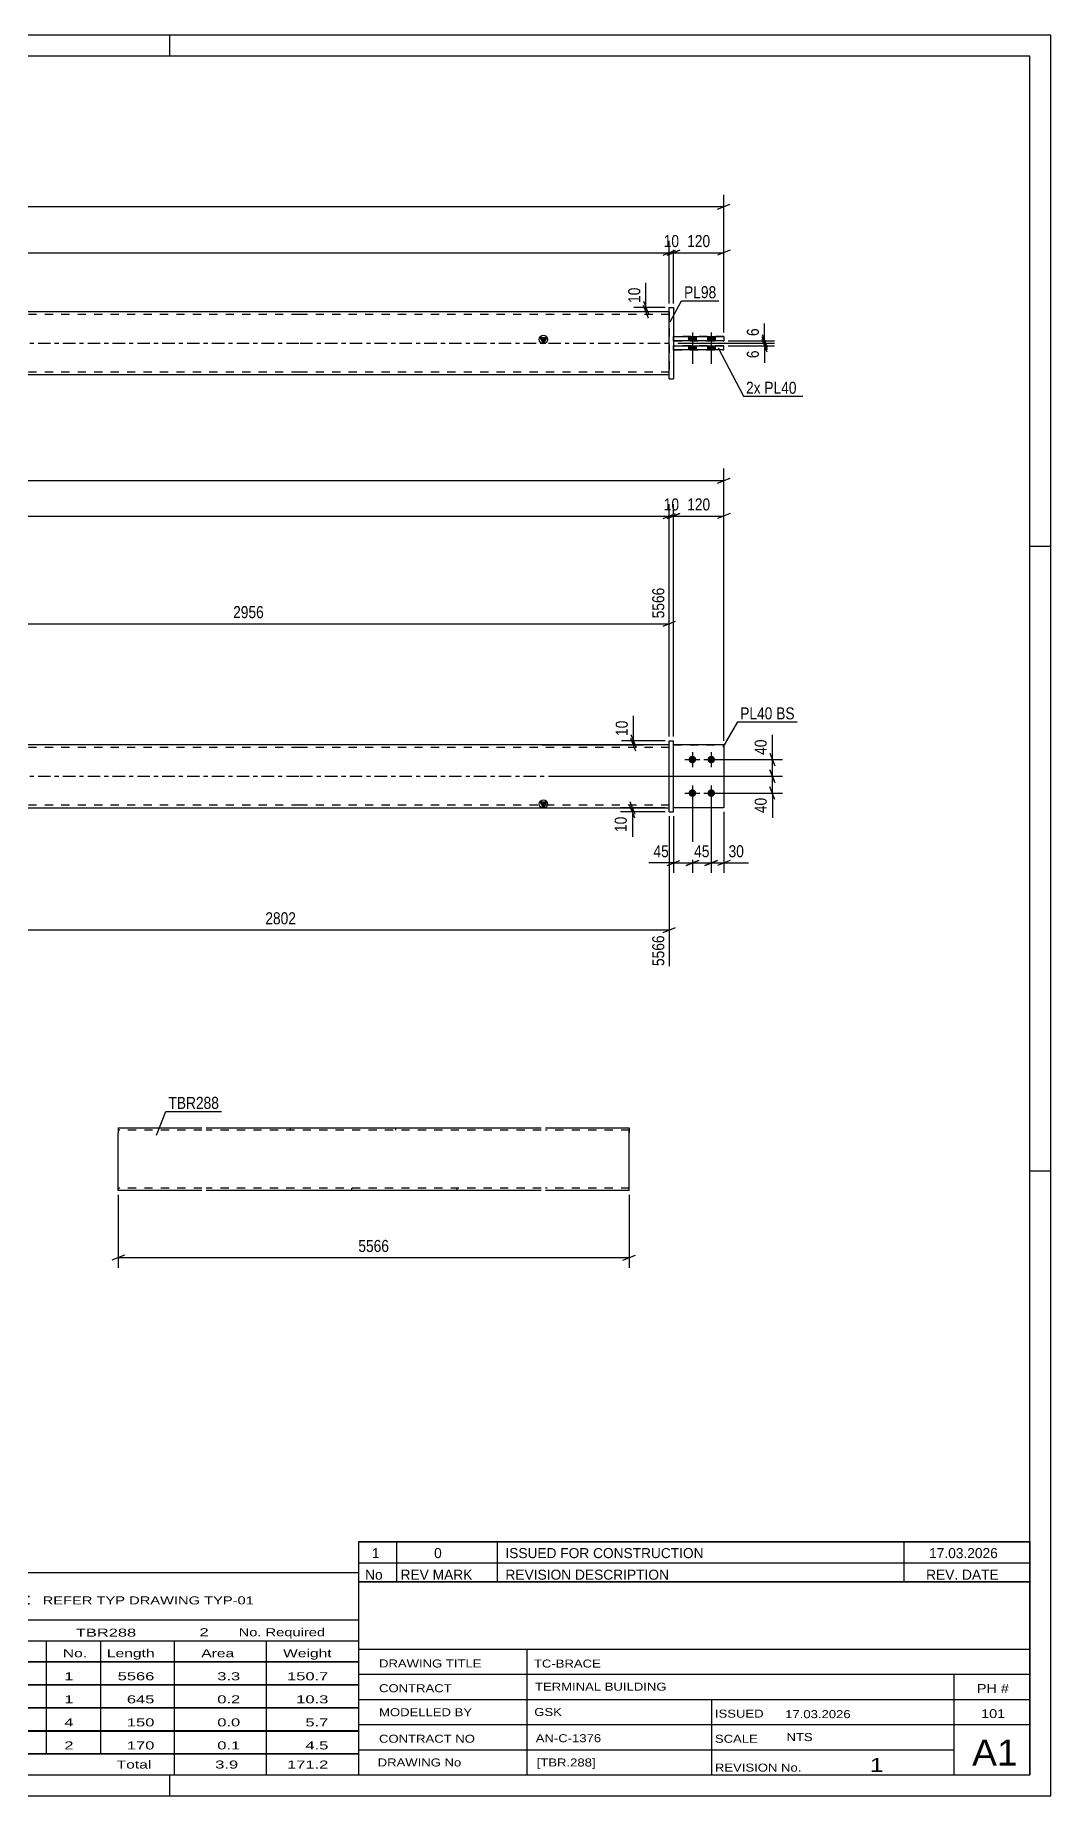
# Model space of a CAD drawing. Header units: millimetres. Extents: x 0 to 594, y 0 to 420.
# Drawn here: x 351.9 to 594, y 0 to 420 of the extents above; entities that cross this region are included whole.
import ezdxf

# ---------------------------------------------------------------- set-up
doc = ezdxf.new("R2010")
doc.units = ezdxf.units.MM
doc.linetypes.add('DXK_LINE_DOT2', pattern=[3.9198, 1.9599, -1.9599])
doc.linetypes.add('DXK_LINE_DOT3', pattern=[5.9187, 2.979, -0.9799, 0.9799, -0.9799])
doc.styles.add('Arial Narrow', font='ARIALN.TTF', dxfattribs={"height": 0.2})

# ---------------------------------------------------------------- blocks, each defined once
blk = doc.blocks.new('Unknown-580575307-1131')
at = {"color": 5, "linetype": 'Continuous'}
for p, q in [((594, 420), (0, 420)), ((384, 415), (384, 420)), ((594, 0), (594, 420)), ((589, 415), (5, 415)), ((589, 5), (589, 415)), ((594, 298), (589, 298)), ((594, 149), (589, 149)), ((5, 5), (589, 5)), ((384, 0), (384, 5)), ((0, 0), (594, 0))]:
    blk.add_line(p, q, dxfattribs=at)
blk = doc.blocks.new('Bolt-580575307-1684 - 1678')
at = {"linetype": 'Continuous'}
for points in [[(508.57, 248.1), (508.76, 248.08), (508.94, 248.02), (509.1, 247.93), (509.24, 247.8), (509.35, 247.65), (509.43, 247.48), (509.47, 247.29), (509.47, 247.11), (509.43, 246.92), (509.35, 246.75), (509.24, 246.6), (509.1, 246.47), (508.94, 246.38), (508.76, 246.32), (508.57, 246.3), (508.38, 246.32), (508.21, 246.38), (508.04, 246.47), (507.9, 246.6), (507.79, 246.75), (507.72, 246.92), (507.68, 247.11), (507.68, 247.29), (507.72, 247.48), (507.79, 247.65), (507.9, 247.8), (508.04, 247.93), (508.21, 248.02), (508.38, 248.08)], [(513.07, 248.1), (513.26, 248.08), (513.44, 248.02), (513.6, 247.93), (513.74, 247.8), (513.85, 247.65), (513.93, 247.48), (513.97, 247.29), (513.97, 247.11), (513.93, 246.92), (513.85, 246.75), (513.74, 246.6), (513.6, 246.47), (513.44, 246.38), (513.26, 246.32), (513.07, 246.3), (512.88, 246.32), (512.71, 246.38), (512.54, 246.47), (512.4, 246.6), (512.29, 246.75), (512.22, 246.92), (512.18, 247.11), (512.18, 247.29), (512.22, 247.48), (512.29, 247.65), (512.4, 247.8), (512.54, 247.93), (512.71, 248.02), (512.88, 248.08)], [(508.57, 240.1), (508.76, 240.08), (508.94, 240.02), (509.1, 239.93), (509.24, 239.8), (509.35, 239.65), (509.43, 239.48), (509.47, 239.29), (509.47, 239.11), (509.43, 238.92), (509.35, 238.75), (509.24, 238.6), (509.1, 238.47), (508.94, 238.38), (508.76, 238.32), (508.57, 238.3), (508.38, 238.32), (508.21, 238.38), (508.04, 238.47), (507.9, 238.6), (507.79, 238.75), (507.72, 238.92), (507.68, 239.11), (507.68, 239.29), (507.72, 239.48), (507.79, 239.65), (507.9, 239.8), (508.04, 239.93), (508.21, 240.02), (508.38, 240.08)], [(513.07, 240.1), (513.26, 240.08), (513.44, 240.02), (513.6, 239.93), (513.74, 239.8), (513.85, 239.65), (513.93, 239.48), (513.97, 239.29), (513.97, 239.11), (513.93, 238.92), (513.85, 238.75), (513.74, 238.6), (513.6, 238.47), (513.44, 238.38), (513.26, 238.32), (513.07, 238.3), (512.88, 238.32), (512.71, 238.38), (512.54, 238.47), (512.4, 238.6), (512.29, 238.75), (512.22, 238.92), (512.18, 239.11), (512.18, 239.29), (512.22, 239.48), (512.29, 239.65), (512.4, 239.8), (512.54, 239.93), (512.71, 240.02), (512.88, 240.08)]]:
    blk.add_hatch(color=1, dxfattribs=at).paths.add_polyline_path(points)
at = {"color": 1, "linetype": 'Continuous'}
for p, q in [((508.57, 249), (508.57, 245.4)), ((513.07, 249), (513.07, 245.4)), ((506.77, 247.2), (510.37, 247.2)), ((511.27, 247.2), (514.87, 247.2)), ((508.57, 241), (508.57, 237.4)), ((513.07, 241), (513.07, 237.4)), ((506.77, 239.2), (510.37, 239.2)), ((511.27, 239.2), (514.87, 239.2))]:
    blk.add_line(p, q, dxfattribs=at)
blk = doc.blocks.new('Part-580575307-1705 - 1678')
at = {"color": 2, "linetype": 'Continuous'}
for p, q in [((503.07, 251.7), (504.07, 251.7)), ((503.07, 234.7), (503.07, 251.7)), ((504.07, 234.7), (504.07, 251.7)), ((503.07, 234.7), (503.07, 234.7)), ((503.07, 234.7), (504.07, 234.7))]:
    blk.add_line(p, q, dxfattribs=at)
at = {"color": 7, "linetype": 'DXK_LINE_DOT2'}
for p, q in [((503.07, 251.7), (504.07, 251.7)), ((503.07, 234.7), (504.07, 234.7))]:
    blk.add_line(p, q, dxfattribs=at)
blk = doc.blocks.new('Part-580575307-1710 - 1678')
at = {"color": 7, "linetype": 'DXK_LINE_DOT2'}
for p, q in [((504.07, 250.7), (516.07, 250.7)), ((516.07, 250.7), (504.07, 250.7)), ((504.07, 250.7), (504.07, 250.7)), ((504.07, 235.7), (504.07, 250.7)), ((516.07, 250.7), (516.07, 250.7)), ((516.07, 250.7), (516.07, 235.7)), ((516.07, 235.7), (504.07, 235.7)), ((516.07, 235.7), (504.07, 235.7))]:
    blk.add_line(p, q, dxfattribs=at)
blk = doc.blocks.new('Part-580575307-1715 - 1678')
at = {"color": 2, "linetype": 'Continuous'}
for p, q in [((516.07, 250.7), (504.07, 250.7)), ((516.07, 250.7), (516.07, 250.7)), ((516.07, 250.7), (516.07, 235.7)), ((516.07, 235.7), (504.07, 235.7))]:
    blk.add_line(p, q, dxfattribs=at)
at = {"color": 7, "linetype": 'DXK_LINE_DOT2'}
for p, q in [((516.07, 250.7), (504.07, 250.7)), ((504.07, 250.7), (504.07, 250.7)), ((504.07, 235.7), (504.07, 250.7)), ((516.07, 250.7), (516.07, 250.7)), ((516.07, 235.7), (504.07, 235.7))]:
    blk.add_line(p, q, dxfattribs=at)
blk = doc.blocks.new('Part-580575307-1720 - 1678')
at = {"linetype": 'Continuous'}
blk.add_hatch(color=2, dxfattribs=at).paths.add_polyline_path([(473.07, 235.7), (472.27, 237.1), (473.87, 237.1)])
at = {"color": 2, "linetype": 'Continuous'}
for p, q in [((180.85, 250.7), (92.85, 250.7)), ((414.97, 250.7), (180.95, 250.7)), ((503.07, 250.7), (415.07, 250.7)), ((92.85, 235.7), (180.85, 235.7)), ((180.95, 235.7), (414.97, 235.7)), ((415.07, 235.7), (503.07, 235.7)), ((473.07, 235.7), (472.27, 237.1)), ((472.27, 237.1), (473.87, 237.1)), ((473.87, 237.1), (473.07, 235.7))]:
    blk.add_line(p, q, dxfattribs=at)
at = {"color": 7, "linetype": 'DXK_LINE_DOT2'}
for p, q in [((92.85, 250.7), (92.85, 235.7)), ((180.85, 250.1), (92.85, 250.1)), ((414.97, 250.1), (180.95, 250.1)), ((278.03, 250.7), (278.03, 250.1)), ((303.16, 250.7), (303.16, 250.1)), ((503.07, 250.1), (415.07, 250.1)), ((503.07, 235.7), (503.07, 250.7)), ((180.85, 236.3), (92.85, 236.3)), ((414.97, 236.3), (180.95, 236.3)), ((292.76, 235.7), (292.76, 236.3)), ((317.89, 235.7), (317.89, 236.3)), ((503.07, 236.3), (415.07, 236.3))]:
    blk.add_line(p, q, dxfattribs=at)
at = {"color": 7, "linetype": 'DXK_LINE_DOT3'}
for p, q in [((92.85, 243.2), (180.85, 243.2)), ((180.95, 243.2), (414.97, 243.2)), ((415.07, 243.2), (503.07, 243.2))]:
    blk.add_line(p, q, dxfattribs=at)
at = {"color": 2, "linetype": 'Continuous'}
blk.add_circle((473.07, 236.6), 1, dxfattribs=at)
blk = doc.blocks.new('Part-580575307-1396 - 1368')
at = {"color": 7, "linetype": 'DXK_LINE_DOT2'}
for p, q in [((504.07, 347.11), (504.07, 348.12)), ((516.07, 348.12), (504.07, 348.12)), ((504.07, 347.12), (516.07, 347.12)), ((516.07, 348.11), (516.07, 348.12))]:
    blk.add_line(p, q, dxfattribs=at)
at = {"color": 2, "linetype": 'Continuous'}
for p, q in [((504.07, 348.11), (516.07, 348.11)), ((516.07, 347.11), (504.07, 347.11)), ((516.07, 348.12), (516.07, 347.11))]:
    blk.add_line(p, q, dxfattribs=at)
blk = doc.blocks.new('Part-580575307-1401 - 1368')
at = {"color": 7, "linetype": 'DXK_LINE_DOT2'}
for p, q in [((504.07, 344.91), (504.07, 345.92)), ((516.07, 345.92), (504.07, 345.92)), ((504.07, 344.92), (516.07, 344.92))]:
    blk.add_line(p, q, dxfattribs=at)
at = {"color": 2, "linetype": 'Continuous'}
for p, q in [((504.07, 345.91), (516.07, 345.91)), ((516.07, 344.91), (504.07, 344.91)), ((516.07, 344.91), (516.07, 345.92))]:
    blk.add_line(p, q, dxfattribs=at)
blk = doc.blocks.new('Part-580575307-1416 - 1368')
at = {"linetype": 'Continuous'}
blk.add_hatch(color=2, dxfattribs=at).paths.add_polyline_path([(473.07, 346.51), (472.27, 347.91), (473.87, 347.91)])
at = {"color": 2, "linetype": 'Continuous'}
for p, q in [((180.85, 354.01), (92.85, 354.01)), ((414.97, 354.01), (180.95, 354.01)), ((503.07, 354.01), (415.07, 354.01)), ((278.03, 347.21), (303.16, 347.21)), ((278.03, 347.11), (278.03, 347.21)), ((278.03, 345.91), (278.03, 345.81)), ((278.03, 345.81), (278.03, 345.81)), ((303.16, 345.81), (278.03, 345.81)), ((292.76, 347.21), (292.76, 347.11)), ((292.76, 345.81), (292.76, 345.91)), ((303.16, 347.21), (303.16, 345.81)), ((473.07, 346.51), (472.27, 347.91)), ((472.27, 347.91), (473.87, 347.91)), ((473.87, 347.91), (473.07, 346.51)), ((180.85, 339.01), (92.85, 339.01)), ((414.97, 339.01), (180.95, 339.01)), ((503.07, 339.01), (415.07, 339.01))]:
    blk.add_line(p, q, dxfattribs=at)
at = {"color": 7, "linetype": 'DXK_LINE_DOT2'}
for p, q in [((92.85, 339.01), (92.85, 354.01)), ((180.85, 353.41), (92.85, 353.41)), ((414.97, 353.41), (180.95, 353.41)), ((503.07, 353.41), (415.07, 353.41)), ((503.07, 354.01), (503.07, 339.01)), ((278.03, 347.21), (303.16, 347.21)), ((278.03, 345.81), (278.03, 347.11)), ((278.03, 345.81), (303.16, 345.81)), ((292.76, 347.21), (292.76, 347.21)), ((292.76, 347.21), (292.76, 347.21)), ((292.76, 347.21), (317.89, 347.21)), ((292.76, 347.21), (317.89, 347.21)), ((292.76, 347.11), (292.76, 345.81)), ((292.76, 345.81), (292.76, 345.81)), ((292.76, 345.81), (317.89, 345.81)), ((317.89, 345.81), (292.76, 345.81)), ((317.89, 347.21), (317.89, 345.81)), ((180.85, 339.61), (92.85, 339.61)), ((414.97, 339.61), (180.95, 339.61)), ((503.07, 339.61), (415.07, 339.61))]:
    blk.add_line(p, q, dxfattribs=at)
at = {"color": 7, "linetype": 'DXK_LINE_DOT3'}
for p, q in [((92.85, 346.51), (180.85, 346.51)), ((180.95, 346.51), (414.97, 346.51)), ((415.07, 346.51), (503.07, 346.51))]:
    blk.add_line(p, q, dxfattribs=at)
at = {"color": 2, "linetype": 'Continuous'}
blk.add_circle((473.07, 347.41), 1, dxfattribs=at)
blk = doc.blocks.new('Part-580575307-1444 - 1368')
at = {"color": 2, "linetype": 'Continuous'}
for p, q in [((503.07, 355.01), (503.07, 355.02)), ((503.07, 338.01), (503.07, 355.01)), ((503.07, 355.01), (504.07, 355.01)), ((504.07, 355.02), (504.07, 355.01)), ((504.07, 355.01), (504.07, 338.01)), ((503.07, 338.02), (503.07, 338.01)), ((503.07, 338.01), (504.07, 338.01)), ((504.07, 338.02), (504.07, 338.01))]:
    blk.add_line(p, q, dxfattribs=at)
at = {"color": 7, "linetype": 'DXK_LINE_DOT2'}
for p, q in [((503.07, 355.02), (503.07, 355.01)), ((503.07, 355.02), (504.07, 355.02)), ((503.07, 338.02), (504.07, 338.02))]:
    blk.add_line(p, q, dxfattribs=at)
blk = doc.blocks.new('Bolt-580575307-1472 - 1368')
at = {"linetype": 'Continuous'}
for points in [[(509.47, 348.11), (507.67, 348.11), (507.67, 347.11), (509.47, 347.11)], [(509.47, 348.11), (507.67, 348.11), (507.67, 347.11), (509.47, 347.11)], [(509.47, 345.91), (507.67, 345.91), (507.67, 344.91), (509.47, 344.91)], [(509.47, 345.91), (507.67, 345.91), (507.67, 344.91), (509.47, 344.91)], [(513.97, 348.11), (512.17, 348.11), (512.17, 347.11), (513.97, 347.11)], [(513.97, 348.11), (512.17, 348.11), (512.17, 347.11), (513.97, 347.11)], [(513.97, 345.91), (512.17, 345.91), (512.17, 344.91), (513.97, 344.91)], [(513.97, 345.91), (512.17, 345.91), (512.17, 344.91), (513.97, 344.91)]]:
    blk.add_hatch(color=1, dxfattribs=at).paths.add_polyline_path(points)
at = {"color": 1, "linetype": 'Continuous'}
for p, q in [((508.57, 349.11), (508.57, 341.61)), ((508.57, 349.11), (508.57, 341.61)), ((513.07, 349.11), (513.07, 341.61)), ((513.07, 349.11), (513.07, 341.61)), ((507.67, 348.11), (507.67, 347.11)), ((507.67, 348.11), (507.67, 347.11)), ((507.67, 345.91), (507.67, 344.91)), ((507.67, 345.91), (507.67, 344.91)), ((509.47, 348.11), (509.47, 347.11)), ((509.47, 348.11), (509.47, 347.11)), ((509.47, 345.91), (509.47, 344.91)), ((509.47, 345.91), (509.47, 344.91)), ((512.17, 348.11), (512.17, 347.11)), ((512.17, 348.11), (512.17, 347.11)), ((512.17, 345.91), (512.17, 344.91)), ((512.17, 345.91), (512.17, 344.91)), ((513.97, 348.11), (513.97, 347.11)), ((513.97, 348.11), (513.97, 347.11)), ((513.97, 345.91), (513.97, 344.91)), ((513.97, 345.91), (513.97, 344.91))]:
    blk.add_line(p, q, dxfattribs=at)
blk = doc.blocks.new('Part-580575307-2546 - 2538')
at = {"color": 2, "linetype": 'Continuous'}
for p, q in [((371.67, 159.38), (371.67, 158.18)), ((371.67, 159.38), (391.67, 159.38)), ((371.67, 145.12), (371.67, 158.18)), ((392.67, 159.38), (472.53, 159.38)), ((473.53, 159.38), (493.53, 159.38)), ((493.53, 159.38), (493.53, 159.29)), ((493.53, 159.29), (493.53, 158.18)), ((493.53, 144.38), (493.53, 158.18)), ((371.67, 144.47), (371.67, 145.12)), ((371.67, 144.38), (371.67, 144.47)), ((391.67, 144.38), (371.67, 144.38)), ((472.53, 144.38), (392.67, 144.38)), ((493.53, 144.38), (473.53, 144.38))]:
    blk.add_line(p, q, dxfattribs=at)
at = {"color": 7, "linetype": 'DXK_LINE_DOT2'}
for p, q in [((391.67, 158.78), (371.67, 158.78)), ((472.53, 158.78), (392.67, 158.78)), ((412.67, 159.38), (412.67, 158.78)), ((437.8, 159.38), (437.8, 158.78)), ((493.53, 158.78), (473.53, 158.78)), ((493.53, 158.18), (493.53, 159.03)), ((371.67, 145.12), (371.67, 144.73)), ((371.67, 144.98), (371.67, 145.02)), ((391.67, 144.98), (371.67, 144.98)), ((472.53, 144.98), (392.67, 144.98)), ((427.4, 144.38), (427.4, 144.98)), ((452.53, 144.38), (452.53, 144.98)), ((493.53, 144.98), (473.53, 144.98)), ((493.53, 144.98), (493.53, 145.02))]:
    blk.add_line(p, q, dxfattribs=at)
blk = doc.blocks.new('StraightDimension-580575307-2042 - 1678')
at = {"color": 7, "linetype": 'Continuous'}
for p, q in [((503.07, 252.7), (503.07, 308.13)), ((504.07, 252.7), (504.07, 308.13)), ((501.57, 304.68), (504.57, 305.88)), ((505.57, 305.88), (502.57, 304.68)), ((503.07, 305.28), (504.07, 305.28))]:
    blk.add_line(p, q, dxfattribs=at)
at = {"color": 0}
blk.add_wipeout([(506, 306.03), (506, 310.23), (501.14, 310.23), (501.14, 306.03)], dxfattribs=at)
at = {"color": 3, "style": 'Arial Narrow'}
blk.add_text('10', height=2.863, dxfattribs=at).set_placement((501.74, 306.63))
blk = doc.blocks.new('StraightDimension-580575307-1945 - 1678')
at = {"color": 7, "linetype": 'Continuous'}
for p, q in [((508.57, 238.2), (508.57, 220.15)), ((504.07, 233.7), (504.07, 220.15)), ((502.57, 221.95), (505.57, 223.15)), ((510.07, 223.15), (507.07, 221.95)), ((504.07, 222.55), (508.57, 222.55))]:
    blk.add_line(p, q, dxfattribs=at)
at = {"color": 0}
blk.add_wipeout([(503.55, 223.3), (503.55, 227.5), (498.69, 227.5), (498.69, 223.3)], dxfattribs=at)
at = {"color": 7, "linetype": 'Continuous'}
blk.add_line((504.07, 222.55), (498.17, 222.55), dxfattribs=at)
blk.add_line((504.07, 222.55), (498.17, 222.55), dxfattribs=at)
at = {"color": 3, "style": 'Arial Narrow'}
blk.add_text('45', height=2.863, dxfattribs=at).set_placement((499.29, 223.9))
blk = doc.blocks.new('StraightDimension-580575307-2004 - 1678')
at = {"color": 7, "linetype": 'Continuous'}
for p, q in [((527.03, 244.72), (528.23, 241.72)), ((476.58, 243.22), (530.03, 243.22)), ((528.23, 237.7), (527.03, 240.7)), ((527.63, 239.2), (527.63, 243.22)), ((514.07, 239.2), (530.03, 239.2))]:
    blk.add_line(p, q, dxfattribs=at)
at = {"color": 0}
blk.add_wipeout([(526.88, 238.68), (522.68, 238.68), (522.68, 233.82), (526.88, 233.82)], dxfattribs=at)
at = {"color": 7, "linetype": 'Continuous'}
blk.add_line((527.63, 239.2), (527.63, 233.29), dxfattribs=at)
blk.add_line((527.63, 239.2), (527.63, 233.29), dxfattribs=at)
at = {"color": 3, "style": 'Arial Narrow'}
blk.add_text('40', height=2.863, rotation=90.0002, dxfattribs=at).set_placement((526.28, 234.42))
blk = doc.blocks.new('StraightDimension-580575307-1798 - 1678')
at = {"color": 7, "linetype": 'Continuous'}
for p, q in [((302.45, 251.7), (302.45, 288.21)), ((503.07, 252.7), (503.07, 288.21)), ((303.95, 280.19), (300.95, 278.99)), ((302.45, 279.59), (503.07, 279.59)), ((501.57, 278.99), (504.57, 280.19))]:
    blk.add_line(p, q, dxfattribs=at)
at = {"color": 0, "linetype": 'Continuous'}
blk.add_wipeout([(502.47, 288.81), (498.27, 288.81), (498.27, 280.29), (502.47, 280.29)], dxfattribs=at)
at = {"color": 0}
blk.add_wipeout([(407.02, 280.34), (407.02, 284.54), (398.5, 284.54), (398.5, 280.34)], dxfattribs=at)
at = {"color": 3, "linetype": 'Continuous', "style": 'Arial Narrow'}
blk.add_text('5566', height=2.863, rotation=90.0002, dxfattribs=at).set_placement((501.87, 280.89))
at = {"color": 3, "style": 'Arial Narrow'}
blk.add_text('2956', height=2.863, dxfattribs=at).set_placement((399.1, 280.94))
blk = doc.blocks.new('StraightDimension-580575307-1736 - 1678')
at = {"color": 7, "linetype": 'Continuous'}
for p, q in [((79.85, 251.7), (79.85, 316.6)), ((516.07, 251.7), (516.07, 316.6)), ((81.35, 314.35), (78.35, 313.15)), ((79.85, 313.75), (516.07, 313.75)), ((514.57, 313.15), (517.57, 314.35))]:
    blk.add_line(p, q, dxfattribs=at)
at = {"color": 0}
blk.add_wipeout([(302.22, 314.5), (302.22, 318.7), (293.7, 318.7), (293.7, 314.5)], dxfattribs=at)
at = {"color": 3, "style": 'Arial Narrow'}
blk.add_text('5826', height=2.863, dxfattribs=at).set_placement((294.3, 315.1))
blk = doc.blocks.new('StraightDimension-580575307-2047 - 1678')
at = {"color": 7, "linetype": 'Continuous'}
for p, q in [((91.85, 252.7), (91.85, 308.13)), ((503.07, 252.7), (503.07, 308.13)), ((93.35, 305.88), (90.35, 304.68)), ((91.85, 305.28), (503.07, 305.28)), ((501.57, 304.68), (504.57, 305.88))]:
    blk.add_line(p, q, dxfattribs=at)
at = {"color": 0}
blk.add_wipeout([(301.72, 306.03), (301.72, 310.23), (293.2, 310.23), (293.2, 306.03)], dxfattribs=at)
at = {"color": 3, "style": 'Arial Narrow'}
blk.add_text('5576', height=2.863, dxfattribs=at).set_placement((293.8, 306.63))
blk = doc.blocks.new('StraightDimension-580575307-1955 - 1678')
at = {"color": 7, "linetype": 'Continuous'}
for p, q in [((508.57, 238.2), (508.57, 220.15)), ((513.07, 238.2), (513.07, 220.15)), ((507.07, 221.95), (510.07, 223.15)), ((514.57, 223.15), (511.57, 221.95)), ((508.57, 222.55), (513.07, 222.55))]:
    blk.add_line(p, q, dxfattribs=at)
at = {"color": 0}
blk.add_wipeout([(513.25, 223.3), (513.25, 227.5), (508.39, 227.5), (508.39, 223.3)], dxfattribs=at)
at = {"color": 3, "style": 'Arial Narrow'}
blk.add_text('45', height=2.863, dxfattribs=at).set_placement((508.99, 223.9))
blk = doc.blocks.new('StraightDimension-580575307-1878 - 1678')
at = {"color": 7, "linetype": 'Continuous'}
for p, q in [((317.79, 234.7), (317.79, 197.94)), ((503.07, 233.7), (503.07, 197.94)), ((319.29, 207.15), (316.29, 205.95)), ((317.79, 206.55), (503.07, 206.55)), ((501.57, 205.95), (504.57, 207.15))]:
    blk.add_line(p, q, dxfattribs=at)
at = {"color": 0}
blk.add_wipeout([(414.69, 207.3), (414.69, 211.5), (406.17, 211.5), (406.17, 207.3)], dxfattribs=at)
at = {"color": 0, "linetype": 'Continuous'}
blk.add_wipeout([(502.47, 205.85), (498.27, 205.85), (498.27, 197.34), (502.47, 197.34)], dxfattribs=at)
at = {"color": 3, "style": 'Arial Narrow'}
blk.add_text('2802', height=2.863, dxfattribs=at).set_placement((406.77, 207.9))
at = {"color": 3, "linetype": 'Continuous', "style": 'Arial Narrow'}
blk.add_text('5566', height=2.863, rotation=90.0002, dxfattribs=at).set_placement((501.87, 197.94))
blk = doc.blocks.new('StraightDimension-580575307-1936 - 1678')
at = {"color": 7, "linetype": 'Continuous'}
for p, q in [((502.07, 235.7), (491.42, 235.7)), ((493.67, 237.2), (494.87, 234.2)), ((494.87, 233.2), (493.67, 236.2)), ((494.27, 234.7), (494.27, 235.7)), ((502.07, 234.7), (491.42, 234.7))]:
    blk.add_line(p, q, dxfattribs=at)
at = {"color": 0}
blk.add_wipeout([(493.52, 234.18), (489.32, 234.18), (489.32, 229.32), (493.52, 229.32)], dxfattribs=at)
at = {"color": 7, "linetype": 'Continuous'}
blk.add_line((494.27, 234.7), (494.27, 228.79), dxfattribs=at)
blk.add_line((494.27, 234.7), (494.27, 228.79), dxfattribs=at)
at = {"color": 3, "style": 'Arial Narrow'}
blk.add_text('10', height=2.863, rotation=90.0002, dxfattribs=at).set_placement((492.92, 229.92))
blk = doc.blocks.new('StraightDimension-580575307-1965 - 1678')
at = {"color": 7, "linetype": 'Continuous'}
for p, q in [((513.07, 238.2), (513.07, 220.15)), ((516.07, 234.7), (516.07, 220.15)), ((511.57, 221.95), (514.57, 223.15)), ((517.57, 223.15), (514.57, 221.95)), ((513.07, 222.55), (516.07, 222.55))]:
    blk.add_line(p, q, dxfattribs=at)
at = {"color": 0}
blk.add_wipeout([(521.45, 223.3), (521.45, 227.5), (516.6, 227.5), (516.6, 223.3)], dxfattribs=at)
at = {"color": 7, "linetype": 'Continuous'}
blk.add_line((516.07, 222.55), (521.98, 222.55), dxfattribs=at)
blk.add_line((516.07, 222.55), (521.98, 222.55), dxfattribs=at)
at = {"color": 3, "style": 'Arial Narrow'}
blk.add_text('30', height=2.863, dxfattribs=at).set_placement((517.2, 223.9))
blk = doc.blocks.new('StraightDimension-580575307-2014 - 1678')
at = {"color": 7, "linetype": 'Continuous'}
for p, q in [((527.03, 248.7), (528.23, 245.7)), ((514.07, 247.2), (530.03, 247.2)), ((528.23, 241.72), (527.03, 244.72)), ((527.63, 243.22), (527.63, 247.2)), ((476.58, 243.22), (530.03, 243.22))]:
    blk.add_line(p, q, dxfattribs=at)
at = {"color": 0}
blk.add_wipeout([(526.88, 252.58), (522.68, 252.58), (522.68, 247.73), (526.88, 247.73)], dxfattribs=at)
at = {"color": 7, "linetype": 'Continuous'}
blk.add_line((527.63, 247.2), (527.63, 253.11), dxfattribs=at)
blk.add_line((527.63, 247.2), (527.63, 253.11), dxfattribs=at)
at = {"color": 3, "style": 'Arial Narrow'}
blk.add_text('40', height=2.863, rotation=90.0002, dxfattribs=at).set_placement((526.28, 248.33))
blk = doc.blocks.new('StraightDimension-580575307-2027 - 1678')
at = {"color": 7, "linetype": 'Continuous'}
for p, q in [((493.91, 253.2), (495.11, 250.2)), ((495.11, 249.22), (493.91, 252.22)), ((472.7, 250.72), (496.91, 250.72)), ((502.07, 251.7), (491.66, 251.7)), ((494.51, 250.72), (494.51, 251.7))]:
    blk.add_line(p, q, dxfattribs=at)
at = {"color": 0}
blk.add_wipeout([(493.76, 257.08), (489.56, 257.08), (489.56, 252.23), (493.76, 252.23)], dxfattribs=at)
at = {"color": 7, "linetype": 'Continuous'}
blk.add_line((494.51, 251.7), (494.51, 257.61), dxfattribs=at)
blk.add_line((494.51, 251.7), (494.51, 257.61), dxfattribs=at)
at = {"color": 3, "style": 'Arial Narrow'}
blk.add_text('10', height=2.863, rotation=90.0002, dxfattribs=at).set_placement((493.16, 252.83))
blk = doc.blocks.new('StraightDimension-580575307-2032 - 1678')
at = {"color": 7, "linetype": 'Continuous'}
for p, q in [((504.07, 252.7), (504.07, 308.13)), ((516.07, 251.7), (516.07, 308.13)), ((502.57, 304.68), (505.57, 305.88)), ((504.07, 305.28), (516.07, 305.28)), ((517.57, 305.88), (514.57, 304.68))]:
    blk.add_line(p, q, dxfattribs=at)
at = {"color": 0}
blk.add_wipeout([(513.41, 306.03), (513.41, 310.23), (506.73, 310.23), (506.73, 306.03)], dxfattribs=at)
at = {"color": 3, "style": 'Arial Narrow'}
blk.add_text('120', height=2.863, dxfattribs=at).set_placement((507.33, 306.63))
blk = doc.blocks.new('StraightDimension-580575307-1561 - 1368')
at = {"color": 7, "linetype": 'Continuous'}
for p, q in [((504.07, 356.02), (504.07, 370.96)), ((516.07, 349.11), (516.07, 370.96)), ((502.57, 367.51), (505.57, 368.71)), ((504.07, 368.11), (516.07, 368.11)), ((517.57, 368.71), (514.57, 367.51))]:
    blk.add_line(p, q, dxfattribs=at)
at = {"color": 0}
blk.add_wipeout([(513.41, 368.86), (513.41, 373.06), (506.73, 373.06), (506.73, 368.86)], dxfattribs=at)
at = {"color": 3, "style": 'Arial Narrow'}
blk.add_text('120', height=2.863, dxfattribs=at).set_placement((507.33, 369.46))
blk = doc.blocks.new('StraightDimension-580575307-1571 - 1368')
at = {"color": 7, "linetype": 'Continuous'}
for p, q in [((503.07, 356.02), (503.07, 370.96)), ((504.07, 356.02), (504.07, 370.96)), ((501.57, 367.51), (504.57, 368.71)), ((505.57, 368.71), (502.57, 367.51)), ((503.07, 368.11), (504.07, 368.11))]:
    blk.add_line(p, q, dxfattribs=at)
at = {"color": 0}
blk.add_wipeout([(506, 368.86), (506, 373.06), (501.14, 373.06), (501.14, 368.86)], dxfattribs=at)
at = {"color": 3, "style": 'Arial Narrow'}
blk.add_text('10', height=2.863, dxfattribs=at).set_placement((501.74, 369.46))
blk = doc.blocks.new('StraightDimension-580575307-1550 - 1368')
at = {"color": 7, "linetype": 'Continuous'}
for p, q in [((81.35, 379.71), (78.35, 378.51)), ((79.85, 349.12), (79.85, 381.96)), ((79.85, 379.11), (516.07, 379.11)), ((514.57, 378.51), (517.57, 379.71)), ((516.07, 349.11), (516.07, 381.96))]:
    blk.add_line(p, q, dxfattribs=at)
at = {"color": 0}
blk.add_wipeout([(302.22, 379.86), (302.22, 384.06), (293.7, 384.06), (293.7, 379.86)], dxfattribs=at)
at = {"color": 3, "style": 'Arial Narrow'}
blk.add_text('5826', height=2.863, dxfattribs=at).set_placement((294.3, 380.46))
blk = doc.blocks.new('StraightDimension-580575307-1581 - 1368')
at = {"color": 7, "linetype": 'Continuous'}
for p, q in [((92.85, 356.01), (92.85, 370.96)), ((503.07, 356.02), (503.07, 370.96)), ((94.35, 368.71), (91.35, 367.51)), ((92.85, 368.11), (503.07, 368.11)), ((501.57, 367.51), (504.57, 368.71))]:
    blk.add_line(p, q, dxfattribs=at)
at = {"color": 0}
blk.add_wipeout([(302.22, 368.86), (302.22, 373.06), (293.7, 373.06), (293.7, 368.86)], dxfattribs=at)
at = {"color": 3, "style": 'Arial Narrow'}
blk.add_text('5566', height=2.863, dxfattribs=at).set_placement((294.3, 369.46))
blk = doc.blocks.new('StraightDimension-580575307-1612 - 1368')
at = {"color": 7, "linetype": 'Continuous'}
for p, q in [((502.07, 355.02), (494.64, 355.02)), ((502.07, 354.01), (494.64, 354.01)), ((496.89, 356.52), (498.09, 353.52)), ((498.09, 352.51), (496.89, 355.51)), ((497.49, 354.01), (497.49, 355.02))]:
    blk.add_line(p, q, dxfattribs=at)
at = {"color": 0}
blk.add_wipeout([(496.74, 360.4), (492.54, 360.4), (492.54, 355.54), (496.74, 355.54)], dxfattribs=at)
at = {"color": 7, "linetype": 'Continuous'}
blk.add_line((497.49, 355.02), (497.49, 360.92), dxfattribs=at)
blk.add_line((497.49, 355.02), (497.49, 360.92), dxfattribs=at)
at = {"color": 3, "style": 'Arial Narrow'}
blk.add_text('10', height=2.863, rotation=90.0002, dxfattribs=at).set_placement((496.14, 356.14))
blk = doc.blocks.new('StraightDimension-580575307-1623 - 1368')
at = {"color": 7, "linetype": 'Continuous'}
for p, q in [((525.17, 348.61), (526.37, 345.61)), ((505.07, 346.51), (528.17, 346.51)), ((517.07, 347.11), (528.17, 347.11)), ((526.37, 345.01), (525.17, 348.01)), ((525.77, 346.51), (525.77, 347.11))]:
    blk.add_line(p, q, dxfattribs=at)
at = {"color": 0}
blk.add_wipeout([(525.02, 350.67), (520.82, 350.67), (520.82, 347.64), (525.02, 347.64)], dxfattribs=at)
at = {"color": 7, "linetype": 'Continuous'}
blk.add_line((525.77, 347.11), (525.77, 351.19), dxfattribs=at)
blk.add_line((525.77, 347.11), (525.77, 351.19), dxfattribs=at)
at = {"color": 3, "style": 'Arial Narrow'}
blk.add_text('6', height=2.86, rotation=90.0002, dxfattribs=at).set_placement((524.42, 348.24))
blk = doc.blocks.new('StraightDimension-580575307-1632 - 1368')
at = {"color": 7, "linetype": 'Continuous'}
for p, q in [((505.07, 346.51), (528.17, 346.51)), ((517.07, 345.91), (528.17, 345.91)), ((525.17, 348.01), (526.37, 345.01)), ((526.37, 344.41), (525.17, 347.41)), ((525.77, 345.91), (525.77, 346.51))]:
    blk.add_line(p, q, dxfattribs=at)
at = {"color": 0}
blk.add_wipeout([(525.02, 345.39), (520.82, 345.39), (520.82, 342.36), (525.02, 342.36)], dxfattribs=at)
at = {"color": 7, "linetype": 'Continuous'}
blk.add_line((525.77, 345.91), (525.77, 341.84), dxfattribs=at)
blk.add_line((525.77, 345.91), (525.77, 341.84), dxfattribs=at)
at = {"color": 3, "style": 'Arial Narrow'}
blk.add_text('6', height=2.86, rotation=90.0002, dxfattribs=at).set_placement((524.42, 342.96))
blk = doc.blocks.new('StraightDimension-580575307-2552 - 2538')
at = {"color": 7, "linetype": 'Continuous'}
for p, q in [((371.67, 143.38), (371.67, 125.98)), ((493.53, 143.38), (493.53, 125.98)), ((373.17, 128.98), (370.17, 127.78)), ((371.67, 128.38), (493.53, 128.38)), ((492.03, 127.78), (495.03, 128.98))]:
    blk.add_line(p, q, dxfattribs=at)
at = {"color": 0}
blk.add_wipeout([(436.86, 129.13), (436.86, 133.33), (428.34, 133.33), (428.34, 129.13)], dxfattribs=at)
at = {"color": 3, "style": 'Arial Narrow'}
blk.add_text('5566', height=2.863, dxfattribs=at).set_placement((428.94, 129.73))
blk = doc.blocks.new('Unknown-580575307-4400')
at = {"color": 7, "linetype": 'Continuous'}
for p, q in [((429, 60.55), (589, 60.55)), ((589, 60.55), (429, 60.55)), ((429, 60.55), (429, 55.55)), ((438, 60.55), (438, 55.55)), ((462, 60.55), (462, 55.55)), ((559, 60.55), (559, 55.55)), ((589, 60.55), (589, 55.55)), ((429, 55.55), (589, 55.55)), ((429, 55.55), (429, 51.05)), ((429, 55.55), (589, 55.55)), ((438, 55.55), (438, 51.05)), ((462, 55.55), (462, 51.05)), ((559, 55.55), (559, 51.05)), ((589, 55.55), (589, 51.05)), ((589, 51.05), (429, 51.05))]:
    blk.add_line(p, q, dxfattribs=at)
at = {"color": 7, "linetype": 'Continuous', "style": 'Arial Narrow'}
for s, height, width, p in [('1', 2.39, 1.196471, (432.16, 56.7)), ('0', 2.39, 1.196471, (447, 56.7)), ('ISSUED FOR CONSTRUCTION', 2.3861, 1.196471, (464, 56.7)), ('17.03.2026', 2.386, 1.196471, (565, 56.7)), ('No', 2.386, 1.2, (430.54, 51.55)), ('REV MARK', 2.386, 1.2, (439, 51.55)), ('REVISION DESCRIPTION', 2.3861, 1.2, (464, 51.55)), ('REV. DATE', 2.386, 1.2, (564.28, 51.55))]:
    blk.add_text(s, height=height, dxfattribs=dict(at, width=width)).set_placement(p)
blk = doc.blocks.new('Unknown-580575307-4399')
at = {"color": 7, "linetype": 'Continuous'}
for p, q in [((429, 51.05), (429, 5)), ((429, 51.05), (589, 51.05)), ((589, 51), (589, 5)), ((429, 35), (589, 35)), ((469.14, 35), (469.14, 5)), ((429, 29), (589, 29)), ((571, 5.05), (571, 29.05)), ((429, 23), (589, 23)), ((513.14, 23), (513.14, 5)), ((429, 17), (589, 17)), ((429, 11), (571, 11)), ((429, 5), (589, 5))]:
    blk.add_line(p, q, dxfattribs=at)
at = {"color": 7, "style": 'Arial Narrow'}
for s, height, width, p in [('DRAWING TITLE', 1.9089, 1.425378, (433.88, 30.61)), ('TC-BRACE', 1.909, 1.425378, (470.81, 30.59)), ('CONTRACT', 1.909, 1.425378, (433.88, 24.71)), ('TERMINAL BUILDING', 1.9089, 1.425378, (471.06, 25.07)), ('MODELLED BY', 1.9089, 1.425378, (433.88, 18.98)), ('GSK', 1.909, 1.425378, (470.88, 19.04)), ('ISSUED', 1.909, 1.425378, (513.94, 18.64)), ('17.03.2026', 1.909, 1.425378, (530.69, 18.52)), ('CONTRACT NO', 1.9089, 1.425378, (433.88, 12.66)), ('AN-C-1376', 1.909, 1.425378, (471.23, 12.78)), ('SCALE', 1.909, 1.425378, (513.94, 12.65)), ('A1', 6.204, 1.25, (575.24, 7.2)), ('DRAWING No', 1.909, 1.425378, (433.56, 7)), ('[TBR.288]', 1.909, 1.425378, (471.46, 6.99)), ('1', 3.34, 1.5, (550.91, 5.68)), ('REVISION No.', 1.9089, 1.425378, (513.94, 5.77))]:
    blk.add_text(s, height=height, dxfattribs=dict(at, width=width)).set_placement(p)
at = {"color": 7, "linetype": 'Continuous', "style": 'Arial Narrow'}
for s, height, width, p in [('PH #', 2.1, 1.42538, (576.4, 24.55)), ('101', 2.1, 1.42538, (577.41, 18.55)), ('NTS', 1.909, 1.425378, (531, 13.05))]:
    blk.add_text(s, height=height, dxfattribs=dict(at, width=width)).set_placement(p)
blk = doc.blocks.new('Unknown-580575307-4401')
at = {"color": 7, "linetype": 'Continuous'}
for p, q in [((269, 53.25), (429, 53.25)), ((269, 42), (269, 53.25)), ((429, 53.25), (429, 42)), ((269, 42), (429, 42)), ((269, 42), (269, 37)), ((429, 42), (429, 37)), ((269, 37), (429, 37)), ((269, 37), (269, 32)), ((293, 37), (293, 32)), ((328.5, 37), (328.5, 32)), ((354.5, 37), (354.5, 32)), ((367.5, 37), (367.5, 32)), ((385, 37), (385, 32)), ((407, 37), (407, 32)), ((429, 37), (429, 32)), ((269, 32), (429, 32)), ((269, 31.95), (269, 26.55)), ((269, 31.95), (429, 31.95)), ((293, 32), (293, 26.5)), ((328.5, 32), (328.5, 26.5)), ((354.5, 32), (354.5, 26.5)), ((367.5, 32), (367.5, 26.5)), ((385, 32), (385, 26.5)), ((407, 32), (407, 26.5)), ((429, 31.95), (429, 26.55)), ((269, 26.55), (429, 26.55)), ((269, 26.45), (269, 21.05)), ((269, 26.45), (429, 26.45)), ((293, 26.5), (293, 21)), ((328.5, 26.5), (328.5, 21)), ((354.5, 26.5), (354.5, 21)), ((367.5, 26.5), (367.5, 21)), ((385, 26.5), (385, 21)), ((407, 26.5), (407, 21)), ((429, 26.45), (429, 21.05)), ((269, 21.05), (429, 21.05)), ((293, 21), (293, 15.5)), ((328.5, 21), (328.5, 15.5)), ((354.5, 21), (354.5, 15.5)), ((367.5, 21), (367.5, 15.5)), ((385, 21), (385, 15.5)), ((407, 21), (407, 15.5)), ((269, 20.95), (269, 15.55)), ((269, 20.95), (429, 20.95)), ((429, 20.95), (429, 15.55)), ((269, 15.55), (429, 15.55)), ((269, 15.45), (269, 10.05)), ((269, 15.45), (429, 15.45)), ((293, 15.5), (293, 10)), ((328.5, 15.5), (328.5, 10)), ((354.5, 15.5), (354.5, 10)), ((367.5, 15.5), (367.5, 10)), ((385, 15.5), (385, 10)), ((407, 15.5), (407, 10)), ((429, 15.45), (429, 10.05)), ((269, 10.05), (429, 10.05)), ((269, 10), (429, 10)), ((269, 10), (269, 5)), ((385, 10), (385, 5)), ((407, 10), (407, 5)), ((429, 10), (429, 5)), ((269, 5), (429, 5))]:
    blk.add_line(p, q, dxfattribs=at)
at = {"color": 7, "style": 'Arial Narrow'}
for s, height, width, p in [('GENERAL NOTES & WELD DETAILS :', 2.8633, 1.4, (270.15, 45.56)), ('REFER TYP DRAWING TYP-01', 1.9089, 1.6, (353.7, 45.66)), ("MATERIAL LIST FOR ASSEMBLY MK'D", 1.9089, 1.6, (270.15, 38.06)), ('TBR288', 1.909, 1.794707, (361.59, 37.97)), ('2', 1.91, 1.794707, (391.08, 38.06)), ('No. Required', 1.9089, 1.6, (400.41, 38.06)), ('Mark', 1.909, 1.7, (270.34, 33)), ('Profile', 1.909, 1.7, (303.41, 33)), ('Material', 1.909, 1.7, (333.54, 33.06)), ('No.', 1.909, 1.7, (358.5, 33.06)), ('Length', 1.909, 1.7, (369, 33.06)), ('Area', 1.909, 1.7, (391.5, 33.06)), ('Weight', 1.909, 1.7, (411, 33.06))]:
    blk.add_text(s, height=height, dxfattribs=dict(at, width=width)).set_placement(p)
at = {"color": 7, "linetype": 'Continuous', "style": 'Arial Narrow'}
for s, height, width, p in [('TBR288', 1.909, 1.794707, (270.5, 27.56)), ('SHS150*6', 1.909, 1.794707, (295, 27.56)), ('E350', 1.909, 1.794707, (334.74, 27.56)), ('1', 1.91, 1.794707, (358.86, 27.56)), ('5566', 1.909, 1.794707, (371.58, 27.56)), ('3.3', 1.909, 1.794707, (395.32, 27.56)), ('150.7', 1.909, 1.794707, (411.96, 27.56)), ('PL297', 1.909, 1.794707, (270.5, 22.06)), ('PL12*170', 1.909, 1.794707, (295, 22.06)), ('E350', 1.909, 1.794707, (334.74, 22.06)), ('1', 1.91, 1.794707, (358.86, 22.06)), ('645', 1.909, 1.794707, (373.77, 22.06)), ('0.2', 1.909, 1.794707, (395.32, 22.06)), ('10.3', 1.909, 1.794707, (414.14, 22.06)), ('PL40', 1.909, 1.794707, (270.5, 16.56)), ('PL10*120', 1.909, 1.794707, (295, 16.56)), ('E350', 1.909, 1.794707, (334.74, 16.56)), ('4', 1.91, 1.794707, (358.86, 16.56)), ('150', 1.909, 1.794707, (373.77, 16.56)), ('0.0', 1.909, 1.794707, (395.32, 16.56)), ('5.7', 1.909, 1.794707, (416.33, 16.56)), ('PL98', 1.909, 1.794707, (270.5, 11.06)), ('PL10*170', 1.909, 1.794707, (295, 11.06)), ('E350', 1.909, 1.794707, (334.74, 11.06)), ('2', 1.91, 1.794707, (358.86, 11.06)), ('170', 1.909, 1.794707, (373.77, 11.06)), ('0.1', 1.909, 1.794707, (395.32, 11.06)), ('4.5', 1.909, 1.794707, (416.33, 11.06)), ('Total', 1.909, 1.7, (371.33, 6.5)), ('3.9', 1.909, 1.794707, (394.83, 6.5)), ('171.2', 1.909, 1.794707, (411.96, 6.5))]:
    blk.add_text(s, height=height, dxfattribs=dict(at, width=width)).set_placement(p)
blk = doc.blocks.new('MarkSet-580575307-2078 - 1678')
at = {"color": 0}
blk.add_wipeout([(527.65, 256.79), (527.65, 259.79), (519.97, 259.79), (519.97, 256.79)], dxfattribs=at)
blk.add_wipeout([(527.65, 256.79), (527.65, 259.79), (519.97, 259.79), (519.97, 256.79)], dxfattribs=at)
at = {"color": 30, "linetype": 'Continuous'}
blk.add_line((515.87, 250.12), (519.37, 256.19), dxfattribs=at)
at = {"color": 0}
blk.add_wipeout([(532.93, 256.79), (532.93, 259.79), (528.55, 259.79), (528.55, 256.79)], dxfattribs=at)
blk.add_wipeout([(532.93, 256.79), (532.93, 259.79), (528.55, 259.79), (528.55, 256.79)], dxfattribs=at)
at = {"color": 30, "linetype": 'Continuous'}
blk.add_line((519.37, 256.19), (533.53, 256.19), dxfattribs=at)
at = {"color": 3, "style": 'Arial Narrow'}
for s, p in [('PL40', (519.97, 256.79)), ('BS', (528.55, 256.79))]:
    blk.add_text(s, height=2.863, dxfattribs=at).set_placement(p)
blk = doc.blocks.new('Mark-580575307-1440 - 1368')
at = {"color": 0}
blk.add_wipeout([(514.27, 357.26), (514.27, 360.26), (506.59, 360.26), (506.59, 357.26)], dxfattribs=at)
blk.add_wipeout([(514.27, 357.26), (514.27, 360.26), (506.59, 360.26), (506.59, 357.26)], dxfattribs=at)
at = {"color": 30, "linetype": 'Continuous'}
for p, q in [((503.3, 351.59), (505.99, 356.66)), ((505.99, 356.66), (514.87, 356.66))]:
    blk.add_line(p, q, dxfattribs=at)
at = {"color": 3, "style": 'Arial Narrow'}
blk.add_text('PL98', height=2.863, dxfattribs=at).set_placement((506.59, 357.26))
blk = doc.blocks.new('MarkSet-580575307-1663 - 1368')
at = {"color": 0}
blk.add_wipeout([(524.83, 334.46), (524.83, 337.46), (521.36, 337.46), (521.36, 334.46)], dxfattribs=at)
blk.add_wipeout([(524.83, 334.46), (524.83, 337.46), (521.36, 337.46), (521.36, 334.46)], dxfattribs=at)
at = {"color": 30, "linetype": 'Continuous'}
blk.add_line((514.73, 345.43), (520.76, 333.86), dxfattribs=at)
at = {"color": 0}
blk.add_wipeout([(533.41, 334.46), (533.41, 337.46), (525.73, 337.46), (525.73, 334.46)], dxfattribs=at)
blk.add_wipeout([(533.41, 334.46), (533.41, 337.46), (525.73, 337.46), (525.73, 334.46)], dxfattribs=at)
at = {"color": 30, "linetype": 'Continuous'}
blk.add_line((520.76, 333.86), (534.91, 333.86), dxfattribs=at)
at = {"color": 3, "style": 'Arial Narrow'}
for s, p in [('2x', (521.36, 334.46)), ('PL40', (525.73, 334.46))]:
    blk.add_text(s, height=2.863, dxfattribs=at).set_placement(p)
blk = doc.blocks.new('Mark-580575307-2542 - 2538')
at = {"color": 0}
blk.add_wipeout([(395.72, 163.87), (395.72, 166.87), (383.67, 166.87), (383.67, 163.87)], dxfattribs=at)
blk.add_wipeout([(395.72, 163.87), (395.72, 166.87), (383.67, 166.87), (383.67, 163.87)], dxfattribs=at)
at = {"color": 30, "linetype": 'Continuous'}
for p, q in [((380.84, 157.62), (383.07, 163.27)), ((383.07, 163.27), (396.32, 163.27))]:
    blk.add_line(p, q, dxfattribs=at)
at = {"color": 3, "style": 'Arial Narrow'}
blk.add_text('TBR288', height=2.863, dxfattribs=at).set_placement((383.67, 163.87))

msp = doc.modelspace()

# ---------------------------------------------------------------- block references
for name in ['Unknown-580575307-1131', 'Part-580575307-1416 - 1368', 'Part-580575307-1444 - 1368', 'Bolt-580575307-1472 - 1368', 'Part-580575307-1396 - 1368', 'Part-580575307-1401 - 1368', 'Part-580575307-1720 - 1678', 'Part-580575307-1705 - 1678', 'Part-580575307-1710 - 1678', 'Part-580575307-1715 - 1678', 'Bolt-580575307-1684 - 1678', 'Part-580575307-2546 - 2538', 'Unknown-580575307-4400', 'Unknown-580575307-4401', 'Unknown-580575307-4399']:
    msp.add_blockref(name, (0, 0))

# ---------------------------------------------------------------- next in the draw order: block references
for name in ['StraightDimension-580575307-1561 - 1368', 'StraightDimension-580575307-2042 - 1678', 'StraightDimension-580575307-1945 - 1678', 'Mark-580575307-2542 - 2538', 'StraightDimension-580575307-2552 - 2538']:
    msp.add_blockref(name, (0, 0))

# ---------------------------------------------------------------- next in the draw order: block references
for name in ['StraightDimension-580575307-1571 - 1368', 'StraightDimension-580575307-1798 - 1678', 'StraightDimension-580575307-2004 - 1678']:
    msp.add_blockref(name, (0, 0))

# ---------------------------------------------------------------- next in the draw order: block references
for name in ['StraightDimension-580575307-1550 - 1368', 'StraightDimension-580575307-1736 - 1678', 'StraightDimension-580575307-1955 - 1678', 'StraightDimension-580575307-1878 - 1678']:
    msp.add_blockref(name, (0, 0))

# ---------------------------------------------------------------- next in the draw order: block references
for name in ['StraightDimension-580575307-1581 - 1368', 'StraightDimension-580575307-1623 - 1368', 'StraightDimension-580575307-2047 - 1678', 'StraightDimension-580575307-1936 - 1678', 'StraightDimension-580575307-1965 - 1678']:
    msp.add_blockref(name, (0, 0))

# ---------------------------------------------------------------- next in the draw order: block references
for name in ['StraightDimension-580575307-1612 - 1368', 'StraightDimension-580575307-1632 - 1368', 'StraightDimension-580575307-2014 - 1678']:
    msp.add_blockref(name, (0, 0))

# ---------------------------------------------------------------- next in the draw order: block references
for name in ['Mark-580575307-1440 - 1368', 'MarkSet-580575307-1663 - 1368', 'StraightDimension-580575307-2027 - 1678']:
    msp.add_blockref(name, (0, 0))

# ---------------------------------------------------------------- next in the draw order: block references
msp.add_blockref('StraightDimension-580575307-2032 - 1678', (0, 0))

# ---------------------------------------------------------------- next in the draw order: block references
msp.add_blockref('MarkSet-580575307-2078 - 1678', (0, 0))

doc.saveas('drawing.dxf')
